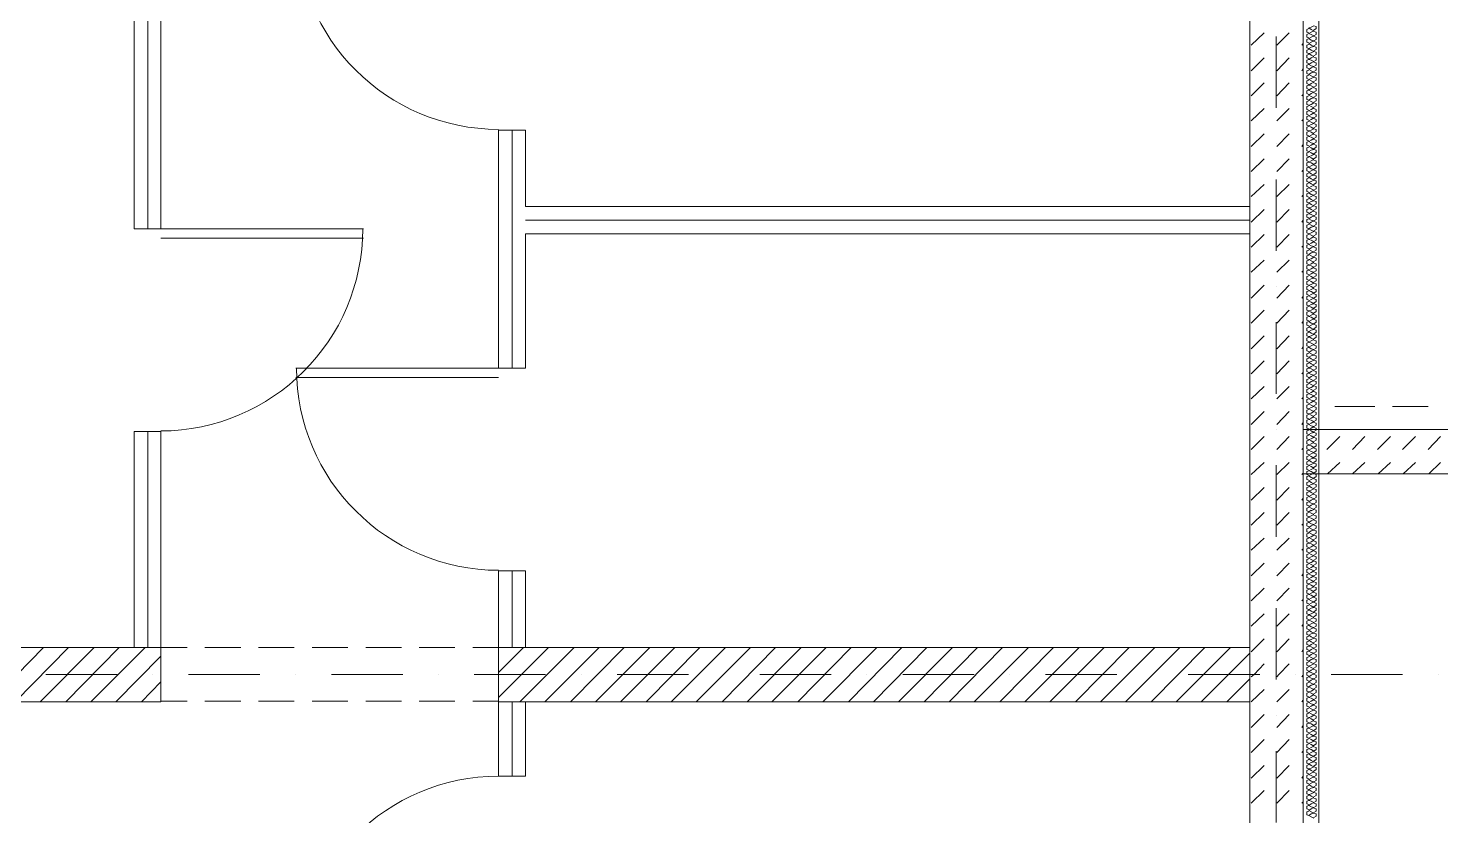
# Model space of a CAD drawing. Header units: millimetres. Extents: x 440 to 72591, y -28954 to 25941.
# Drawn here: x 21441 to 27721, y 14379 to 17878 of the extents above; entities that cross this region are included whole.
import ezdxf

# ---------------------------------------------------------------- set-up
doc = ezdxf.new("R2010")
doc.units = ezdxf.units.MM
doc.layers.add('podkład', color=7, linetype='Continuous')

msp = doc.modelspace()

# ---------------------------------------------------------------- linework, layer by layer
at = {"layer": 'podkład', "color": 7, "lineweight": 5, "transparency": 33554572}
for points in [[(18480.1, 7658.9), (18480.1, 7585.8), (19210.3, 7585.8), (19210.3, 7516), (20000.9, 7516), (20000.9, 7017.5), (26779.8, 7017.5), (26779.8, 13018.4), (27179.8, 13018.4), (27179.8, 21197.5), (22941.1, 21197.5)], [(22029.8, 16987.3), (22931.6, 16987.3)], [(22029.8, 16946), (22931.6, 16946)], [(27179.8, 16511.1), (27179.8, 16247.5)], [(23531.7, 16368.2), (22629.9, 16368.2)], [(23531.7, 16326.9), (22629.9, 16326.9)]]:
    msp.add_lwpolyline(points, dxfattribs=at)
at = {"layer": 'podkład', "color": 1, "lineweight": 5, "transparency": 33554572}
for points in [[(22029.8, 15126.7), (19912, 15126.7), (19912, 16406.3), (20232.7, 16406.3), (20232.7, 16847.6), (19912, 16847.6), (19912, 20886.3), (22141, 20886.3), (22141, 21127.6), (16340, 21127.6), (16340, 20886.3), (19670.7, 20886.3), (19670.7, 16847.6), (19350, 16847.6), (19350, 16406.3), (19670.7, 16406.3), (19670.7, 15126.7), (16940.1, 15126.7)], [(23531.7, 15126.7), (26871.9, 15126.7), (26871.9, 20886.3), (22941.1, 20886.3), (22941.1, 21127.6), (27110, 21127.6), (27110, 13088.3), (26709.9, 13088.3), (26709.9, 7087.4), (21461.5, 7087.4), (21461.5, 7328.7), (26471.8, 7328.7), (26471.8, 13088.3), (23280.8, 13085.1), (23280.8, 12764.4), (22442.6, 12764.4), (22442.6, 13085.1), (21810.7, 13088.3)], [(19912, 17946.2), (21912.3, 17946.2), (21912.3, 16987.3), (22029.8, 16987.3), (22029.8, 19025.7), (21912.3, 19025.7), (21912.3, 18066.9), (19912, 18066.9)], [(26871.9, 17085.7), (23652.3, 17085.7), (23652.3, 17425.5), (23531.7, 17425.5), (23531.7, 16368.2), (23652.3, 16368.2), (23652.3, 16965.1), (26871.9, 16965.1)], [(21912.3, 15126.7), (21912.3, 16085.6), (22029.8, 16085.6), (22029.8, 14885.4), (16940.1, 14885.4), (16940.1, 16085.6), (17060.8, 16085.6), (17060.8, 15126.7)], [(27179.8, 16095.1), (29250, 16095.1), (29250, 15202.9), (31450.4, 15202.9), (31450.4, 15002.9), (29050, 15002.9), (29050, 15898.3), (28700.7, 15898.3)], [(27179.8, 15898.3), (28402.3, 15898.3)], [(23652.3, 15126.7), (23652.3, 15466.4), (23531.7, 15466.4), (23531.7, 14555.2), (23652.3, 14555.2), (23652.3, 14885.4)], [(21931.4, 13088.3), (21931.4, 11078.5), (22531.5, 11078.5), (22531.5, 10957.8), (21810.7, 10957.8), (21810.7, 13326.4), (26871.9, 13326.4), (26871.9, 14885.4), (23531.7, 14885.4)]]:
    msp.add_lwpolyline(points, dxfattribs=at)
at = {"layer": 'podkład', "color": 8, "lineweight": 5, "true_color": 0x808080, "transparency": 33554572}
for points in [[(21972.7, 16987.3), (21972.7, 19025.7)], [(26878.2, 17803.3), (26935.4, 17857.3)], [(26992.5, 17803.3), (27046.5, 17857.3)], [(27103.6, 17803.3), (27110, 17809.7)], [(26878.2, 17689), (26935.4, 17746.2)], [(26992.5, 17689), (27046.5, 17746.2)], [(27103.6, 17689), (27110, 17698.5)], [(26878.2, 17577.9), (26935.4, 17635)], [(26992.5, 17577.9), (27046.5, 17635)], [(27103.6, 17577.9), (27110, 17584.2)], [(26878.2, 17466.8), (26935.4, 17520.7)], [(26992.5, 17466.8), (27046.5, 17520.7)], [(27103.6, 17466.8), (27110, 17473.1)], [(23592, 16368.2), (23592, 17425.5)], [(26878.2, 17352.5), (26935.4, 17409.6)], [(26992.5, 17352.5), (27046.5, 17409.6)], [(27103.6, 17352.5), (27110, 17362)], [(26878.2, 17241.3), (26935.4, 17298.5)], [(26992.5, 17241.3), (27046.5, 17298.5)], [(27103.6, 17241.3), (27110, 17247.7)], [(26878.2, 17130.2), (26935.4, 17184.2)], [(26992.5, 17130.2), (27046.5, 17184.2)], [(27103.6, 17130.2), (27110, 17136.5)], [(23652.3, 17025.4), (26871.9, 17025.4)], [(26878.2, 17015.9), (26935.4, 17073)], [(26992.5, 17015.9), (27046.5, 17073)], [(27103.6, 17015.9), (27110, 17025.4)], [(26878.2, 16904.8), (26935.4, 16961.9)], [(26992.5, 16904.8), (27046.5, 16961.9)], [(27103.6, 16904.8), (27110, 16911.1)], [(26878.2, 16793.6), (26935.4, 16847.6)], [(26992.5, 16793.6), (27046.5, 16847.6)], [(27103.6, 16793.6), (27110, 16800)], [(26878.2, 16679.3), (26935.4, 16736.5)], [(26992.5, 16679.3), (27046.5, 16736.5)], [(27103.6, 16679.3), (27110, 16685.7)], [(26878.2, 16568.2), (26935.4, 16625.4)], [(26992.5, 16568.2), (27046.5, 16625.4)], [(27103.6, 16568.2), (27110, 16574.6)], [(26878.2, 16453.9), (26935.4, 16511.1)], [(26992.5, 16453.9), (27046.5, 16511.1)], [(27103.6, 16453.9), (27110, 16463.4)], [(26878.2, 16342.8), (26935.4, 16399.9)], [(26992.5, 16342.8), (27046.5, 16399.9)], [(27103.6, 16342.8), (27110, 16349.1)], [(26878.2, 16231.6), (26935.4, 16285.6)], [(26992.5, 16231.6), (27046.5, 16285.6)], [(27103.6, 16231.6), (27110, 16238)], [(26878.2, 16117.3), (26935.4, 16174.5)], [(26992.5, 16117.3), (27046.5, 16174.5)], [(21972.7, 15126.7), (21972.7, 16085.6)], [(27103.6, 16117.3), (27110, 16126.9)], [(26878.2, 16006.2), (26935.4, 16063.4)], [(26992.5, 16006.2), (27046.5, 16063.4)], [(27214.8, 16006.2), (27271.9, 16063.4)], [(27329.1, 16006.2), (27383, 16063.4)], [(27440.2, 16006.2), (27497.4, 16063.4)], [(27551.3, 16006.2), (27608.5, 16063.4)], [(27665.6, 16006.2), (27719.6, 16063.4)], [(27103.6, 16006.2), (27110, 16012.6)], [(26878.2, 15895.1), (26935.4, 15949.1)], [(26992.5, 15895.1), (27046.5, 15949.1)], [(27103.6, 15895.1), (27110, 15901.4)], [(27217.9, 15898.3), (27271.9, 15949.1)], [(27329.1, 15898.3), (27383, 15949.1)], [(27443.4, 15898.3), (27497.4, 15949.1)], [(27554.5, 15898.3), (27608.5, 15949.1)], [(27668.8, 15898.3), (27719.6, 15949.1)], [(26878.2, 15780.8), (26935.4, 15837.9)], [(26992.5, 15780.8), (27046.5, 15837.9)], [(27103.6, 15780.8), (27110, 15790.3)], [(26878.2, 15669.7), (26935.4, 15726.8)], [(26992.5, 15669.7), (27046.5, 15726.8)], [(27103.6, 15669.7), (27110, 15676)], [(26878.2, 15558.5), (26935.4, 15612.5)], [(26992.5, 15558.5), (27046.5, 15612.5)], [(27103.6, 15558.5), (27110, 15564.9)], [(23592, 15126.7), (23592, 15466.4)], [(26878.2, 15444.2), (26935.4, 15501.4)], [(26992.5, 15444.2), (27046.5, 15501.4)], [(27103.6, 15444.2), (27110, 15453.7)], [(26878.2, 15333.1), (26935.4, 15390.2)], [(26992.5, 15333.1), (27046.5, 15390.2)], [(27103.6, 15333.1), (27110, 15339.4)], [(26878.2, 15222), (26935.4, 15275.9)], [(26992.5, 15222), (27046.5, 15275.9)], [(27103.6, 15222), (27110, 15228.3)], [(26878.2, 15107.7), (26935.4, 15164.8)], [(26992.5, 15107.7), (27046.5, 15164.8)], [(21271, 14885.4), (21509.1, 15126.7)], [(21382.1, 14885.4), (21620.2, 15126.7)], [(21493.2, 14885.4), (21734.5, 15126.7)], [(21607.5, 14885.4), (21845.7, 15126.7)], [(21718.7, 14885.4), (21960, 15126.7)], [(21829.8, 14885.4), (22029.8, 15088.6)], [(23531.7, 15015.6), (23642.8, 15126.7)], [(23531.7, 14904.5), (23753.9, 15126.7)], [(23626.9, 14885.4), (23868.2, 15126.7)], [(23738, 14885.4), (23979.3, 15126.7)], [(23852.3, 14885.4), (24090.5, 15126.7)], [(23963.5, 14885.4), (24204.8, 15126.7)], [(24074.6, 14885.4), (24315.9, 15126.7)], [(24188.9, 14885.4), (24427, 15126.7)], [(24300, 14885.4), (24541.3, 15126.7)], [(24411.2, 14885.4), (24652.5, 15126.7)], [(24525.5, 14885.4), (24763.6, 15126.7)], [(24636.6, 14885.4), (24877.9, 15126.7)], [(24747.7, 14885.4), (24989, 15126.7)], [(24862, 14885.4), (25100.2, 15126.7)], [(24973.1, 14885.4), (25214.5, 15126.7)], [(25087.4, 14885.4), (25325.6, 15126.7)], [(25198.6, 14885.4), (25436.7, 15126.7)], [(25309.7, 14885.4), (25551, 15126.7)], [(25424, 14885.4), (25662.1, 15126.7)], [(25535.1, 14885.4), (25773.3, 15126.7)], [(25646.3, 14885.4), (25887.6, 15126.7)], [(25760.6, 14885.4), (25998.7, 15126.7)], [(25871.7, 14885.4), (26113, 15126.7)], [(25982.8, 14885.4), (26224.1, 15126.7)], [(26097.1, 14885.4), (26335.3, 15126.7)], [(26208.3, 14885.4), (26449.6, 15126.7)], [(26319.4, 14885.4), (26560.7, 15126.7)], [(26433.7, 14885.4), (26671.8, 15126.7)], [(26544.8, 14885.4), (26786.1, 15126.7)], [(26655.9, 14885.4), (26871.9, 15101.3)], [(26871.9, 15126.7), (26871.9, 14885.4)], [(27103.6, 15107.7), (27110, 15117.2)], [(26878.2, 14996.5), (26890.9, 15006.1), (26935.4, 15053.7)], [(26992.5, 14996.5), (27002, 15006.1), (27046.5, 15053.7)], [(21944.1, 14885.4), (22029.8, 14974.3)], [(26770.3, 14885.4), (26871.9, 14987)], [(27103.6, 14996.5), (27110, 15002.9)], [(23592, 14555.2), (23592, 14885.4)], [(26878.2, 14885.4), (26935.4, 14939.4)], [(26992.5, 14885.4), (27046.5, 14939.4)], [(27103.6, 14885.4), (27110, 14891.8)], [(26878.2, 14771.1), (26935.4, 14828.2)], [(26992.5, 14771.1), (27046.5, 14828.2)], [(27103.6, 14771.1), (27110, 14780.6)], [(26878.2, 14660), (26935.4, 14717.1)], [(26992.5, 14660), (27046.5, 14717.1)], [(27103.6, 14660), (27110, 14666.3)], [(26878.2, 14545.7), (26935.4, 14602.8)], [(26992.5, 14545.7), (27046.5, 14602.8)], [(27103.6, 14545.7), (27110, 14555.2)], [(26878.2, 14434.5), (26935.4, 14491.7)], [(26992.5, 14434.5), (27046.5, 14491.7)], [(27103.6, 14434.5), (27110, 14440.9)]]:
    msp.add_lwpolyline(points, dxfattribs=at)
at = {"layer": 'podkład', "color": 6, "lineweight": 5, "transparency": 33554572}
for points in [[(26989.3, 17523.9), (26989.3, 17841.4)], [(26989.3, 17365.2), (26989.3, 17365.2)], [(26989.3, 16888.9), (26989.3, 17206.4)], [(26989.3, 16730.1), (26989.3, 16730.1)], [(26989.3, 16253.9), (26989.3, 16571.4)], [(26989.3, 16095.1), (26989.3, 16095.1)], [(26989.3, 15618.8), (26989.3, 15936.4)], [(26989.3, 15460.1), (26989.3, 15460.1)], [(26989.3, 14983.8), (26989.3, 15301.3)], [(21518.6, 15006.1), (21836.1, 15006.1)], [(21994.9, 15006.1), (21994.9, 15006.1)], [(22153.7, 15006.1), (22471.2, 15006.1)], [(22629.9, 15006.1), (22629.9, 15006.1)], [(22788.7, 15006.1), (23106.2, 15006.1)], [(23264.9, 15006.1), (23264.9, 15006.1)], [(23423.7, 15006.1), (23741.2, 15006.1)], [(23900, 15006.1), (23900, 15006.1)], [(24058.7, 15006.1), (24376.2, 15006.1)], [(24535, 15006.1), (24535, 15006.1)], [(24693.7, 15006.1), (25011.2, 15006.1)], [(25170, 15006.1), (25170, 15006.1)], [(25328.8, 15006.1), (25646.3, 15006.1)], [(25805, 15006.1), (25805, 15006.1)], [(25963.8, 15006.1), (26281.3, 15006.1)], [(26440, 15006.1), (26440, 15006.1)], [(26598.8, 15006.1), (26916.3, 15006.1)], [(27075.1, 15006.1), (27075.1, 15006.1)], [(27233.8, 15006.1), (27551.3, 15006.1)], [(27710.1, 15006.1), (27710.1, 15006.1)], [(26989.3, 14825.1), (26989.3, 14825.1)], [(26989.3, 14348.8), (26989.3, 14666.3)]]:
    msp.add_lwpolyline(points, dxfattribs=at)
at = {"layer": 'podkład', "color": 4, "lineweight": 5, "transparency": 33554572}
for points in [[(27135.4, 17876.3), (27125.9, 17873.2), (27125.9, 17860.5), (27135.4, 17857.3)], [(27157.6, 17844.6), (27144.9, 17850.9), (27135.4, 17854.1), (27125.9, 17850.9), (27125.9, 17838.2), (27135.4, 17835.1)], [(27135.4, 17854.1), (27144.9, 17860.5), (27157.6, 17866.8), (27144.9, 17873.2), (27135.4, 17879.5), (27144.9, 17882.7), (27157.6, 17889), (27167.1, 17885.9), (27167.1, 17876.3), (27157.6, 17870)], [(27135.4, 17831.9), (27144.9, 17838.2), (27157.6, 17844.6), (27167.1, 17850.9), (27167.1, 17860.5), (27157.6, 17863.6)], [(27157.6, 17841.4), (27167.1, 17838.2), (27167.1, 17828.7), (27157.6, 17822.4), (27144.9, 17816), (27135.4, 17809.7), (27144.9, 17803.3), (27157.6, 17797)], [(27157.6, 17822.4), (27144.9, 17825.5), (27135.4, 17831.9), (27125.9, 17828.7), (27125.9, 17816), (27135.4, 17812.8)], [(27135.4, 17806.5), (27125.9, 17803.3), (27125.9, 17790.6), (27135.4, 17787.4)], [(27135.4, 17784.3), (27125.9, 17781.1), (27125.9, 17768.4), (27135.4, 17765.2)], [(27157.6, 17777.9), (27167.1, 17784.3), (27167.1, 17793.8), (27157.6, 17797), (27144.9, 17793.8), (27135.4, 17787.4), (27144.9, 17781.1), (27157.6, 17774.7)], [(27135.4, 17739.8), (27144.9, 17746.2), (27157.6, 17752.5), (27144.9, 17758.9), (27135.4, 17765.2), (27144.9, 17768.4), (27157.6, 17774.7), (27167.1, 17771.6), (27167.1, 17762), (27157.6, 17755.7)], [(27157.6, 17800.1), (27167.1, 17806.5), (27167.1, 17816), (27157.6, 17819.2)], [(27135.4, 17762), (27125.9, 17758.9), (27125.9, 17746.2), (27135.4, 17743)], [(27157.6, 17730.3), (27144.9, 17736.6), (27135.4, 17739.8), (27125.9, 17736.6), (27125.9, 17723.9), (27135.4, 17720.8)], [(27157.6, 17708.1), (27144.9, 17711.2), (27135.4, 17717.6), (27125.9, 17714.4), (27125.9, 17701.7), (27135.4, 17698.5)], [(27135.4, 17717.6), (27144.9, 17723.9), (27157.6, 17730.3), (27167.1, 17736.6), (27167.1, 17746.2), (27157.6, 17749.3)], [(27157.6, 17727.1), (27167.1, 17723.9), (27167.1, 17714.4), (27157.6, 17708.1), (27144.9, 17701.7), (27135.4, 17695.4), (27144.9, 17689), (27157.6, 17682.7)], [(27135.4, 17692.2), (27125.9, 17689), (27125.9, 17676.3), (27135.4, 17673.1)], [(27135.4, 17670), (27125.9, 17666.8), (27125.9, 17654.1), (27135.4, 17650.9)], [(27157.6, 17663.6), (27167.1, 17670), (27167.1, 17679.5), (27157.6, 17682.7), (27144.9, 17679.5), (27135.4, 17673.1), (27144.9, 17666.8), (27157.6, 17660.4)], [(27135.4, 17625.5), (27144.9, 17631.9), (27157.6, 17638.2), (27144.9, 17644.6), (27135.4, 17650.9), (27144.9, 17654.1), (27157.6, 17660.4), (27167.1, 17657.3), (27167.1, 17647.7), (27157.6, 17641.4)], [(27157.6, 17685.8), (27167.1, 17692.2), (27167.1, 17701.7), (27157.6, 17704.9)], [(27135.4, 17647.7), (27125.9, 17644.6), (27125.9, 17631.9), (27135.4, 17628.7)], [(27157.6, 17616), (27144.9, 17622.3), (27135.4, 17625.5), (27125.9, 17622.3), (27125.9, 17609.6), (27135.4, 17606.5)], [(27157.6, 17593.8), (27144.9, 17596.9), (27135.4, 17603.3), (27125.9, 17600.1), (27125.9, 17587.4), (27135.4, 17584.2)], [(27135.4, 17603.3), (27144.9, 17609.6), (27157.6, 17616), (27167.1, 17622.3), (27167.1, 17631.9), (27157.6, 17635)], [(27157.6, 17612.8), (27167.1, 17609.6), (27167.1, 17600.1), (27157.6, 17593.8), (27144.9, 17587.4), (27135.4, 17581.1), (27144.9, 17574.7), (27157.6, 17568.4)], [(27157.6, 17571.5), (27167.1, 17577.9), (27167.1, 17587.4), (27157.6, 17590.6)], [(27135.4, 17577.9), (27125.9, 17574.7), (27125.9, 17562), (27135.4, 17558.8)], [(27135.4, 17555.7), (27125.9, 17552.5), (27125.9, 17539.8), (27135.4, 17536.6)], [(27135.4, 17533.4), (27125.9, 17530.3), (27125.9, 17517.6), (27135.4, 17514.4)], [(27157.6, 17549.3), (27167.1, 17555.7), (27167.1, 17565.2), (27157.6, 17568.4), (27144.9, 17565.2), (27135.4, 17558.8), (27144.9, 17552.5), (27157.6, 17546.1)], [(27135.4, 17511.2), (27144.9, 17517.6), (27157.6, 17523.9), (27144.9, 17530.3), (27135.4, 17536.6), (27144.9, 17539.8), (27157.6, 17546.1), (27167.1, 17543), (27167.1, 17533.4), (27157.6, 17527.1)], [(27157.6, 17501.7), (27144.9, 17508), (27135.4, 17511.2), (27125.9, 17508), (27125.9, 17495.3), (27135.4, 17492.2)], [(27157.6, 17479.5), (27144.9, 17482.6), (27135.4, 17489), (27125.9, 17485.8), (27125.9, 17473.1), (27135.4, 17469.9)], [(27135.4, 17463.6), (27125.9, 17460.4), (27125.9, 17447.7), (27135.4, 17444.5)], [(27135.4, 17489), (27144.9, 17495.3), (27157.6, 17501.7), (27167.1, 17508), (27167.1, 17517.6), (27157.6, 17520.7)], [(27157.6, 17498.5), (27167.1, 17495.3), (27167.1, 17485.8), (27157.6, 17479.5), (27144.9, 17473.1), (27135.4, 17466.8), (27144.9, 17460.4), (27157.6, 17454.1)], [(27157.6, 17457.2), (27167.1, 17463.6), (27167.1, 17473.1), (27157.6, 17476.3)], [(27135.4, 17441.4), (27125.9, 17438.2), (27125.9, 17425.5), (27135.4, 17422.3)], [(27135.4, 17419.1), (27125.9, 17416), (27125.9, 17403.3), (27135.4, 17400.1)], [(27157.6, 17387.4), (27144.9, 17393.7), (27135.4, 17396.9), (27125.9, 17393.7), (27125.9, 17381), (27135.4, 17377.9)], [(27157.6, 17435), (27167.1, 17441.4), (27167.1, 17450.9), (27157.6, 17454.1), (27144.9, 17450.9), (27135.4, 17444.5), (27144.9, 17438.2), (27157.6, 17431.8)], [(27135.4, 17396.9), (27144.9, 17403.3), (27157.6, 17409.6), (27144.9, 17416), (27135.4, 17422.3), (27144.9, 17425.5), (27157.6, 17431.8), (27167.1, 17428.7), (27167.1, 17419.1), (27157.6, 17412.8)], [(27135.4, 17374.7), (27144.9, 17381), (27157.6, 17387.4), (27167.1, 17393.7), (27167.1, 17403.3), (27157.6, 17406.4)], [(27157.6, 17365.2), (27144.9, 17368.3), (27135.4, 17374.7), (27125.9, 17371.5), (27125.9, 17358.8), (27135.4, 17355.6)], [(27135.4, 17349.3), (27125.9, 17346.1), (27125.9, 17333.4), (27135.4, 17330.2)], [(27157.6, 17384.2), (27167.1, 17381), (27167.1, 17371.5), (27157.6, 17365.2), (27144.9, 17358.8), (27135.4, 17352.5), (27144.9, 17346.1), (27157.6, 17339.8)], [(27157.6, 17320.7), (27167.1, 17327.1), (27167.1, 17336.6), (27157.6, 17339.8), (27144.9, 17336.6), (27135.4, 17330.2), (27144.9, 17323.9), (27157.6, 17317.5)], [(27157.6, 17342.9), (27167.1, 17349.3), (27167.1, 17358.8), (27157.6, 17362)], [(27135.4, 17327.1), (27125.9, 17323.9), (27125.9, 17311.2), (27135.4, 17308)], [(27135.4, 17304.8), (27125.9, 17301.7), (27125.9, 17289), (27135.4, 17285.8)], [(27157.6, 17273.1), (27144.9, 17279.4), (27135.4, 17282.6), (27125.9, 17279.4), (27125.9, 17266.7), (27135.4, 17263.6)], [(27135.4, 17282.6), (27144.9, 17289), (27157.6, 17295.3), (27144.9, 17301.7), (27135.4, 17308), (27144.9, 17311.2), (27157.6, 17317.5), (27167.1, 17314.4), (27167.1, 17304.8), (27157.6, 17298.5)], [(27135.4, 17260.4), (27144.9, 17266.7), (27157.6, 17273.1), (27167.1, 17279.4), (27167.1, 17289), (27157.6, 17292.1)], [(27157.6, 17250.9), (27144.9, 17254), (27135.4, 17260.4), (27125.9, 17257.2), (27125.9, 17244.5), (27135.4, 17241.3)], [(27135.4, 17235), (27125.9, 17231.8), (27125.9, 17219.1), (27135.4, 17215.9)], [(27135.4, 17212.8), (27125.9, 17209.6), (27125.9, 17196.9), (27135.4, 17193.7)], [(27157.6, 17269.9), (27167.1, 17266.7), (27167.1, 17257.2), (27157.6, 17250.9), (27144.9, 17244.5), (27135.4, 17238.2), (27144.9, 17231.8), (27157.6, 17225.5)], [(27157.6, 17206.4), (27167.1, 17212.8), (27167.1, 17222.3), (27157.6, 17225.5), (27144.9, 17222.3), (27135.4, 17215.9), (27144.9, 17209.6), (27157.6, 17203.2)], [(27157.6, 17228.6), (27167.1, 17235), (27167.1, 17244.5), (27157.6, 17247.7)], [(27135.4, 17190.5), (27125.9, 17187.3), (27125.9, 17174.6), (27135.4, 17171.5)], [(27157.6, 17158.8), (27144.9, 17165.1), (27135.4, 17168.3), (27125.9, 17165.1), (27125.9, 17152.4), (27135.4, 17149.2)], [(27157.6, 17136.5), (27144.9, 17139.7), (27135.4, 17146.1), (27125.9, 17142.9), (27125.9, 17130.2), (27135.4, 17127)], [(27135.4, 17168.3), (27144.9, 17174.6), (27157.6, 17181), (27144.9, 17187.3), (27135.4, 17193.7), (27144.9, 17196.9), (27157.6, 17203.2), (27167.1, 17200), (27167.1, 17190.5), (27157.6, 17184.2)], [(27135.4, 17146.1), (27144.9, 17152.4), (27157.6, 17158.8), (27167.1, 17165.1), (27167.1, 17174.6), (27157.6, 17177.8)], [(27157.6, 17155.6), (27167.1, 17152.4), (27167.1, 17142.9), (27157.6, 17136.5), (27144.9, 17130.2), (27135.4, 17123.8), (27144.9, 17117.5), (27157.6, 17111.1)], [(27135.4, 17120.7), (27125.9, 17117.5), (27125.9, 17104.8), (27135.4, 17101.6)], [(27135.4, 17098.4), (27125.9, 17095.3), (27125.9, 17082.6), (27135.4, 17079.4)], [(27157.6, 17092.1), (27167.1, 17098.4), (27167.1, 17108), (27157.6, 17111.1), (27144.9, 17108), (27135.4, 17101.6), (27144.9, 17095.3), (27157.6, 17088.9)], [(27135.4, 17054), (27144.9, 17060.3), (27157.6, 17066.7), (27144.9, 17073), (27135.4, 17079.4), (27144.9, 17082.6), (27157.6, 17088.9), (27167.1, 17085.7), (27167.1, 17076.2), (27157.6, 17069.9)], [(27157.6, 17114.3), (27167.1, 17120.7), (27167.1, 17130.2), (27157.6, 17133.4)], [(27135.4, 17076.2), (27125.9, 17073), (27125.9, 17060.3), (27135.4, 17057.2)], [(27157.6, 17044.5), (27144.9, 17050.8), (27135.4, 17054), (27125.9, 17050.8), (27125.9, 17038.1), (27135.4, 17034.9)], [(27157.6, 17022.2), (27144.9, 17025.4), (27135.4, 17031.8), (27125.9, 17028.6), (27125.9, 17015.9), (27135.4, 17012.7)], [(27135.4, 17031.8), (27144.9, 17038.1), (27157.6, 17044.5), (27167.1, 17050.8), (27167.1, 17060.3), (27157.6, 17063.5)], [(27157.6, 17041.3), (27167.1, 17038.1), (27167.1, 17028.6), (27157.6, 17022.2), (27144.9, 17015.9), (27135.4, 17009.5), (27144.9, 17003.2), (27157.6, 16996.8)], [(27135.4, 17006.4), (27125.9, 17003.2), (27125.9, 16990.5), (27135.4, 16987.3)], [(27135.4, 16984.1), (27125.9, 16981), (27125.9, 16968.3), (27135.4, 16965.1)], [(27135.4, 16961.9), (27125.9, 16958.7), (27125.9, 16946), (27135.4, 16942.9)], [(27157.6, 16977.8), (27167.1, 16984.1), (27167.1, 16993.7), (27157.6, 16996.8), (27144.9, 16993.7), (27135.4, 16987.3), (27144.9, 16981), (27157.6, 16974.6)], [(27135.4, 16939.7), (27144.9, 16946), (27157.6, 16952.4), (27144.9, 16958.7), (27135.4, 16965.1), (27144.9, 16968.3), (27157.6, 16974.6), (27167.1, 16971.4), (27167.1, 16961.9), (27157.6, 16955.6)], [(27157.6, 17000), (27167.1, 17006.4), (27167.1, 17015.9), (27157.6, 17019.1)], [(27157.6, 16930.2), (27144.9, 16936.5), (27135.4, 16939.7), (27125.9, 16936.5), (27125.9, 16923.8), (27135.4, 16920.6)], [(27157.6, 16907.9), (27144.9, 16911.1), (27135.4, 16917.5), (27125.9, 16914.3), (27125.9, 16901.6), (27135.4, 16898.4)], [(27135.4, 16917.5), (27144.9, 16923.8), (27157.6, 16930.2), (27167.1, 16936.5), (27167.1, 16946), (27157.6, 16949.2)], [(27157.6, 16927), (27167.1, 16923.8), (27167.1, 16914.3), (27157.6, 16907.9), (27144.9, 16901.6), (27135.4, 16895.2), (27144.9, 16888.9), (27157.6, 16882.5)], [(27157.6, 16885.7), (27167.1, 16892.1), (27167.1, 16901.6), (27157.6, 16904.8)], [(27135.4, 16892.1), (27125.9, 16888.9), (27125.9, 16876.2), (27135.4, 16873)], [(27135.4, 16869.8), (27125.9, 16866.7), (27125.9, 16854), (27135.4, 16850.8)], [(27135.4, 16847.6), (27125.9, 16844.4), (27125.9, 16831.7), (27135.4, 16828.6)], [(27157.6, 16863.5), (27167.1, 16869.8), (27167.1, 16879.4), (27157.6, 16882.5), (27144.9, 16879.4), (27135.4, 16873), (27144.9, 16866.7), (27157.6, 16860.3)], [(27135.4, 16825.4), (27144.9, 16831.7), (27157.6, 16838.1), (27144.9, 16844.4), (27135.4, 16850.8), (27144.9, 16854), (27157.6, 16860.3), (27167.1, 16857.1), (27167.1, 16847.6), (27157.6, 16841.3)], [(27135.4, 16803.2), (27144.9, 16809.5), (27157.6, 16815.9), (27167.1, 16822.2), (27167.1, 16831.7), (27157.6, 16834.9)], [(27157.6, 16815.9), (27144.9, 16822.2), (27135.4, 16825.4), (27125.9, 16822.2), (27125.9, 16809.5), (27135.4, 16806.3)], [(27157.6, 16793.6), (27144.9, 16796.8), (27135.4, 16803.2), (27125.9, 16800), (27125.9, 16787.3), (27135.4, 16784.1)], [(27135.4, 16777.8), (27125.9, 16774.6), (27125.9, 16761.9), (27135.4, 16758.7)], [(27157.6, 16812.7), (27167.1, 16809.5), (27167.1, 16800), (27157.6, 16793.6), (27144.9, 16787.3), (27135.4, 16780.9), (27144.9, 16774.6), (27157.6, 16768.2)], [(27157.6, 16771.4), (27167.1, 16777.8), (27167.1, 16787.3), (27157.6, 16790.5)], [(27135.4, 16755.5), (27125.9, 16752.4), (27125.9, 16739.7), (27135.4, 16736.5)], [(27135.4, 16733.3), (27125.9, 16730.1), (27125.9, 16717.4), (27135.4, 16714.3)], [(27157.6, 16701.6), (27144.9, 16707.9), (27135.4, 16711.1), (27125.9, 16707.9), (27125.9, 16695.2), (27135.4, 16692)], [(27157.6, 16749.2), (27167.1, 16755.5), (27167.1, 16765.1), (27157.6, 16768.2), (27144.9, 16765.1), (27135.4, 16758.7), (27144.9, 16752.4), (27157.6, 16746)], [(27135.4, 16711.1), (27144.9, 16717.4), (27157.6, 16723.8), (27144.9, 16730.1), (27135.4, 16736.5), (27144.9, 16739.7), (27157.6, 16746), (27167.1, 16742.8), (27167.1, 16733.3), (27157.6, 16727)], [(27135.4, 16688.9), (27144.9, 16695.2), (27157.6, 16701.6), (27167.1, 16707.9), (27167.1, 16717.4), (27157.6, 16720.6)], [(27157.6, 16679.3), (27144.9, 16682.5), (27135.4, 16688.9), (27125.9, 16685.7), (27125.9, 16673), (27135.4, 16669.8)], [(27135.4, 16663.5), (27125.9, 16660.3), (27125.9, 16647.6), (27135.4, 16644.4)], [(27157.6, 16698.4), (27167.1, 16695.2), (27167.1, 16685.7), (27157.6, 16679.3), (27144.9, 16673), (27135.4, 16666.6), (27144.9, 16660.3), (27157.6, 16653.9)], [(27157.6, 16634.9), (27167.1, 16641.2), (27167.1, 16650.8), (27157.6, 16653.9), (27144.9, 16650.8), (27135.4, 16644.4), (27144.9, 16638.1), (27157.6, 16631.7)], [(27157.6, 16657.1), (27167.1, 16663.5), (27167.1, 16673), (27157.6, 16676.2)], [(27135.4, 16641.2), (27125.9, 16638.1), (27125.9, 16625.4), (27135.4, 16622.2)], [(27135.4, 16619), (27125.9, 16615.8), (27125.9, 16603.1), (27135.4, 16600)], [(27157.6, 16587.3), (27144.9, 16593.6), (27135.4, 16596.8), (27125.9, 16593.6), (27125.9, 16580.9), (27135.4, 16577.7)], [(27135.4, 16596.8), (27144.9, 16603.1), (27157.6, 16609.5), (27144.9, 16615.8), (27135.4, 16622.2), (27144.9, 16625.4), (27157.6, 16631.7), (27167.1, 16628.5), (27167.1, 16619), (27157.6, 16612.7)], [(27135.4, 16574.6), (27144.9, 16580.9), (27157.6, 16587.3), (27167.1, 16593.6), (27167.1, 16603.1), (27157.6, 16606.3)], [(27157.6, 16584.1), (27167.1, 16580.9), (27167.1, 16571.4), (27157.6, 16565), (27144.9, 16558.7), (27135.4, 16552.3), (27144.9, 16546), (27157.6, 16539.6)], [(27157.6, 16565), (27144.9, 16568.2), (27135.4, 16574.6), (27125.9, 16571.4), (27125.9, 16558.7), (27135.4, 16555.5)], [(27135.4, 16549.2), (27125.9, 16546), (27125.9, 16533.3), (27135.4, 16530.1)], [(27135.4, 16526.9), (27125.9, 16523.8), (27125.9, 16511.1), (27135.4, 16507.9)], [(27157.6, 16520.6), (27167.1, 16526.9), (27167.1, 16536.5), (27157.6, 16539.6), (27144.9, 16536.5), (27135.4, 16530.1), (27144.9, 16523.8), (27157.6, 16517.4)], [(27135.4, 16482.5), (27144.9, 16488.8), (27157.6, 16495.2), (27144.9, 16501.5), (27135.4, 16507.9), (27144.9, 16511.1), (27157.6, 16517.4), (27167.1, 16514.2), (27167.1, 16504.7), (27157.6, 16498.4)], [(27157.6, 16542.8), (27167.1, 16549.2), (27167.1, 16558.7), (27157.6, 16561.9)], [(27135.4, 16504.7), (27125.9, 16501.5), (27125.9, 16488.8), (27135.4, 16485.7)], [(27157.6, 16473), (27144.9, 16479.3), (27135.4, 16482.5), (27125.9, 16479.3), (27125.9, 16466.6), (27135.4, 16463.4)], [(27157.6, 16450.7), (27144.9, 16453.9), (27135.4, 16460.3), (27125.9, 16457.1), (27125.9, 16444.4), (27135.4, 16441.2)], [(27135.4, 16460.3), (27144.9, 16466.6), (27157.6, 16473), (27167.1, 16479.3), (27167.1, 16488.8), (27157.6, 16492)], [(27157.6, 16469.8), (27167.1, 16466.6), (27167.1, 16457.1), (27157.6, 16450.7), (27144.9, 16444.4), (27135.4, 16438), (27144.9, 16431.7), (27157.6, 16425.3)], [(27135.4, 16434.8), (27125.9, 16431.7), (27125.9, 16419), (27135.4, 16415.8)], [(27135.4, 16412.6), (27125.9, 16409.4), (27125.9, 16396.7), (27135.4, 16393.6)], [(27157.6, 16406.3), (27167.1, 16412.6), (27167.1, 16422.2), (27157.6, 16425.3), (27144.9, 16422.2), (27135.4, 16415.8), (27144.9, 16409.4), (27157.6, 16403.1)], [(27135.4, 16368.2), (27144.9, 16374.5), (27157.6, 16380.9), (27144.9, 16387.2), (27135.4, 16393.6), (27144.9, 16396.7), (27157.6, 16403.1), (27167.1, 16399.9), (27167.1, 16390.4), (27157.6, 16384)], [(27157.6, 16428.5), (27167.1, 16434.8), (27167.1, 16444.4), (27157.6, 16447.6)], [(27135.4, 16390.4), (27125.9, 16387.2), (27125.9, 16374.5), (27135.4, 16371.3)], [(27157.6, 16358.6), (27144.9, 16365), (27135.4, 16368.2), (27125.9, 16365), (27125.9, 16352.3), (27135.4, 16349.1)], [(27157.6, 16336.4), (27144.9, 16339.6), (27135.4, 16345.9), (27125.9, 16342.8), (27125.9, 16330.1), (27135.4, 16326.9)], [(27135.4, 16345.9), (27144.9, 16352.3), (27157.6, 16358.6), (27167.1, 16365), (27167.1, 16374.5), (27157.6, 16377.7)], [(27157.6, 16355.5), (27167.1, 16352.3), (27167.1, 16342.8), (27157.6, 16336.4), (27144.9, 16330.1), (27135.4, 16323.7), (27144.9, 16317.4), (27157.6, 16311)], [(27157.6, 16314.2), (27167.1, 16320.5), (27167.1, 16330.1), (27157.6, 16333.2)], [(27135.4, 16320.5), (27125.9, 16317.4), (27125.9, 16304.7), (27135.4, 16301.5)], [(27135.4, 16298.3), (27125.9, 16295.1), (27125.9, 16282.4), (27135.4, 16279.3)], [(27135.4, 16276.1), (27125.9, 16272.9), (27125.9, 16260.2), (27135.4, 16257)], [(27157.6, 16292), (27167.1, 16298.3), (27167.1, 16307.8), (27157.6, 16311), (27144.9, 16307.8), (27135.4, 16301.5), (27144.9, 16295.1), (27157.6, 16288.8)], [(27135.4, 16253.9), (27144.9, 16260.2), (27157.6, 16266.6), (27144.9, 16272.9), (27135.4, 16279.3), (27144.9, 16282.4), (27157.6, 16288.8), (27167.1, 16285.6), (27167.1, 16276.1), (27157.6, 16269.7)], [(27157.6, 16244.3), (27144.9, 16250.7), (27135.4, 16253.9), (27125.9, 16250.7), (27125.9, 16238), (27135.4, 16234.8)], [(27157.6, 16222.1), (27144.9, 16225.3), (27135.4, 16231.6), (27125.9, 16228.5), (27125.9, 16215.8), (27135.4, 16212.6)], [(27135.4, 16206.2), (27125.9, 16203.1), (27125.9, 16190.4), (27135.4, 16187.2)], [(27135.4, 16231.6), (27144.9, 16238), (27157.6, 16244.3), (27167.1, 16250.7), (27167.1, 16260.2), (27157.6, 16263.4)], [(27157.6, 16241.2), (27167.1, 16238), (27167.1, 16228.5), (27157.6, 16222.1), (27144.9, 16215.8), (27135.4, 16209.4), (27144.9, 16203.1), (27157.6, 16196.7)], [(27157.6, 16199.9), (27167.1, 16206.2), (27167.1, 16215.8), (27157.6, 16218.9)], [(27135.4, 16184), (27125.9, 16180.8), (27125.9, 16168.1), (27135.4, 16165)], [(27135.4, 16161.8), (27125.9, 16158.6), (27125.9, 16145.9), (27135.4, 16142.7)], [(27157.6, 16177.7), (27167.1, 16184), (27167.1, 16193.5), (27157.6, 16196.7), (27144.9, 16193.5), (27135.4, 16187.2), (27144.9, 16180.8), (27157.6, 16174.5)], [(27135.4, 16139.6), (27144.9, 16145.9), (27157.6, 16152.3), (27144.9, 16158.6), (27135.4, 16165), (27144.9, 16168.1), (27157.6, 16174.5), (27167.1, 16171.3), (27167.1, 16161.8), (27157.6, 16155.4)], [(27135.4, 16117.3), (27144.9, 16123.7), (27157.6, 16130), (27167.1, 16136.4), (27167.1, 16145.9), (27157.6, 16149.1)], [(27249.7, 16196.7), (27427.5, 16196.7)], [(27506.9, 16196.7), (27665.6, 16196.7)], [(27179.8, 16095.1), (27110, 16095.1)], [(27157.6, 16130), (27144.9, 16136.4), (27135.4, 16139.6), (27125.9, 16136.4), (27125.9, 16123.7), (27135.4, 16120.5)], [(27157.6, 16107.8), (27144.9, 16111), (27135.4, 16117.3), (27125.9, 16114.2), (27125.9, 16101.5), (27135.4, 16098.3)], [(27135.4, 16091.9), (27125.9, 16088.8), (27125.9, 16076.1), (27135.4, 16072.9)], [(27157.6, 16126.9), (27167.1, 16123.7), (27167.1, 16114.2), (27157.6, 16107.8), (27144.9, 16101.5), (27135.4, 16095.1), (27144.9, 16088.8), (27157.6, 16082.4)], [(27157.6, 16063.4), (27167.1, 16069.7), (27167.1, 16079.2), (27157.6, 16082.4), (27144.9, 16079.2), (27135.4, 16072.9), (27144.9, 16066.5), (27157.6, 16060.2)], [(27157.6, 16085.6), (27167.1, 16091.9), (27167.1, 16101.5), (27157.6, 16104.6)], [(27135.4, 16069.7), (27125.9, 16066.5), (27125.9, 16053.8), (27135.4, 16050.7)], [(27135.4, 16047.5), (27125.9, 16044.3), (27125.9, 16031.6), (27135.4, 16028.4)], [(27157.6, 16015.7), (27144.9, 16022.1), (27135.4, 16025.3), (27125.9, 16022.1), (27125.9, 16009.4), (27135.4, 16006.2)], [(27135.4, 16025.3), (27144.9, 16031.6), (27157.6, 16038), (27144.9, 16044.3), (27135.4, 16050.7), (27144.9, 16053.8), (27157.6, 16060.2), (27167.1, 16057), (27167.1, 16047.5), (27157.6, 16041.1)], [(27135.4, 16003), (27144.9, 16009.4), (27157.6, 16015.7), (27167.1, 16022.1), (27167.1, 16031.6), (27157.6, 16034.8)], [(27157.6, 15993.5), (27144.9, 15996.7), (27135.4, 16003), (27125.9, 15999.9), (27125.9, 15987.2), (27135.4, 15984)], [(27135.4, 15977.6), (27125.9, 15974.5), (27125.9, 15961.8), (27135.4, 15958.6)], [(27135.4, 15955.4), (27125.9, 15952.2), (27125.9, 15939.5), (27135.4, 15936.4)], [(27157.6, 16012.6), (27167.1, 16009.4), (27167.1, 15999.9), (27157.6, 15993.5), (27144.9, 15987.2), (27135.4, 15980.8), (27144.9, 15974.5), (27157.6, 15968.1)], [(27157.6, 15949.1), (27167.1, 15955.4), (27167.1, 15964.9), (27157.6, 15968.1), (27144.9, 15964.9), (27135.4, 15958.6), (27144.9, 15952.2), (27157.6, 15945.9)], [(27157.6, 15971.3), (27167.1, 15977.6), (27167.1, 15987.2), (27157.6, 15990.3)], [(27179.8, 15898.3), (27110, 15898.3)], [(27135.4, 15933.2), (27125.9, 15930), (27125.9, 15917.3), (27135.4, 15914.1)], [(27157.6, 15901.4), (27144.9, 15907.8), (27135.4, 15911), (27125.9, 15907.8), (27125.9, 15895.1), (27135.4, 15891.9)], [(27135.4, 15911), (27144.9, 15917.3), (27157.6, 15923.7), (27144.9, 15930), (27135.4, 15936.4), (27144.9, 15939.5), (27157.6, 15945.9), (27167.1, 15942.7), (27167.1, 15933.2), (27157.6, 15926.8)], [(27135.4, 15888.7), (27144.9, 15895.1), (27157.6, 15901.4), (27167.1, 15907.8), (27167.1, 15917.3), (27157.6, 15920.5)], [(27157.6, 15898.3), (27167.1, 15895.1), (27167.1, 15885.6), (27157.6, 15879.2), (27144.9, 15872.9), (27135.4, 15866.5), (27144.9, 15860.2), (27157.6, 15853.8)], [(27157.6, 15879.2), (27144.9, 15882.4), (27135.4, 15888.7), (27125.9, 15885.6), (27125.9, 15872.9), (27135.4, 15869.7)], [(27135.4, 15863.3), (27125.9, 15860.2), (27125.9, 15847.5), (27135.4, 15844.3)], [(27135.4, 15841.1), (27125.9, 15837.9), (27125.9, 15825.2), (27135.4, 15822.1)], [(27157.6, 15834.8), (27167.1, 15841.1), (27167.1, 15850.6), (27157.6, 15853.8), (27144.9, 15850.6), (27135.4, 15844.3), (27144.9, 15837.9), (27157.6, 15831.6)], [(27135.4, 15796.7), (27144.9, 15803), (27157.6, 15809.4), (27144.9, 15815.7), (27135.4, 15822.1), (27144.9, 15825.2), (27157.6, 15831.6), (27167.1, 15828.4), (27167.1, 15818.9), (27157.6, 15812.5)], [(27157.6, 15857), (27167.1, 15863.3), (27167.1, 15872.9), (27157.6, 15876)], [(27135.4, 15818.9), (27125.9, 15815.7), (27125.9, 15803), (27135.4, 15799.8)], [(27157.6, 15787.1), (27144.9, 15793.5), (27135.4, 15796.7), (27125.9, 15793.5), (27125.9, 15780.8), (27135.4, 15777.6)], [(27157.6, 15764.9), (27144.9, 15768.1), (27135.4, 15774.4), (27125.9, 15771.3), (27125.9, 15758.6), (27135.4, 15755.4)], [(27135.4, 15774.4), (27144.9, 15780.8), (27157.6, 15787.1), (27167.1, 15793.5), (27167.1, 15803), (27157.6, 15806.2)], [(27157.6, 15784), (27167.1, 15780.8), (27167.1, 15771.3), (27157.6, 15764.9), (27144.9, 15758.6), (27135.4, 15752.2), (27144.9, 15745.9), (27157.6, 15739.5)], [(27135.4, 15749), (27125.9, 15745.9), (27125.9, 15733.2), (27135.4, 15730)], [(27135.4, 15726.8), (27125.9, 15723.6), (27125.9, 15710.9), (27135.4, 15707.8), (27144.9, 15710.9), (27157.6, 15717.3), (27144.9, 15723.6), (27135.4, 15730), (27144.9, 15736.3), (27144.9, 15733.2), (27157.6, 15739.5), (27167.1, 15736.3), (27167.1, 15726.8), (27157.6, 15720.5)], [(27157.6, 15695.1), (27144.9, 15701.4), (27135.4, 15704.6), (27125.9, 15701.4), (27125.9, 15688.7), (27135.4, 15685.5)], [(27135.4, 15682.4), (27144.9, 15688.7), (27157.6, 15695.1), (27167.1, 15701.4), (27167.1, 15710.9), (27157.6, 15714.1)], [(27157.6, 15742.7), (27167.1, 15749), (27167.1, 15758.6), (27157.6, 15761.7)], [(27157.6, 15672.8), (27144.9, 15676), (27135.4, 15682.4), (27125.9, 15679.2), (27125.9, 15666.5), (27135.4, 15663.3)], [(27135.4, 15657), (27125.9, 15653.8), (27125.9, 15641.1), (27135.4, 15637.9)], [(27157.6, 15691.9), (27167.1, 15688.7), (27167.1, 15679.2), (27157.6, 15672.8), (27144.9, 15666.5), (27135.4, 15660.1), (27144.9, 15653.8), (27157.6, 15647.4)], [(27157.6, 15628.4), (27167.1, 15634.7), (27167.1, 15644.2), (27157.6, 15647.4), (27144.9, 15644.2), (27135.4, 15637.9), (27144.9, 15631.5), (27157.6, 15625.2)], [(27157.6, 15650.6), (27167.1, 15657), (27167.1, 15666.5), (27157.6, 15669.7)], [(27135.4, 15634.7), (27125.9, 15631.5), (27125.9, 15618.8), (27135.4, 15615.7)], [(27135.4, 15612.5), (27125.9, 15609.3), (27125.9, 15596.6), (27135.4, 15593.4)], [(27157.6, 15580.7), (27144.9, 15587.1), (27135.4, 15590.3), (27125.9, 15587.1), (27125.9, 15574.4), (27135.4, 15571.2)], [(27135.4, 15590.3), (27144.9, 15596.6), (27157.6, 15603), (27144.9, 15609.3), (27135.4, 15615.7), (27144.9, 15618.8), (27157.6, 15625.2), (27167.1, 15622), (27167.1, 15612.5), (27157.6, 15606.1)], [(27135.4, 15568), (27144.9, 15574.4), (27157.6, 15580.7), (27167.1, 15587.1), (27167.1, 15596.6), (27157.6, 15599.8)], [(27157.6, 15577.6), (27167.1, 15574.4), (27167.1, 15564.9), (27157.6, 15558.5), (27144.9, 15552.2), (27135.4, 15545.8), (27144.9, 15539.5), (27157.6, 15533.1)], [(27157.6, 15558.5), (27144.9, 15561.7), (27135.4, 15568), (27125.9, 15564.9), (27125.9, 15552.2), (27135.4, 15549)], [(27135.4, 15542.6), (27125.9, 15539.5), (27125.9, 15526.8), (27135.4, 15523.6)], [(27135.4, 15520.4), (27125.9, 15517.2), (27125.9, 15504.5), (27135.4, 15501.4)], [(27157.6, 15514.1), (27167.1, 15520.4), (27167.1, 15529.9), (27157.6, 15533.1), (27144.9, 15529.9), (27135.4, 15523.6), (27144.9, 15517.2), (27157.6, 15510.9)], [(27157.6, 15536.3), (27167.1, 15542.6), (27167.1, 15552.2), (27157.6, 15555.3)], [(27135.4, 15498.2), (27125.9, 15495), (27125.9, 15482.3), (27135.4, 15479.1)], [(27157.6, 15466.4), (27144.9, 15472.8), (27135.4, 15476), (27125.9, 15472.8), (27125.9, 15460.1), (27135.4, 15456.9)], [(27157.6, 15444.2), (27144.9, 15447.4), (27135.4, 15453.7), (27125.9, 15450.6), (27125.9, 15437.9), (27135.4, 15434.7)], [(27135.4, 15476), (27144.9, 15482.3), (27157.6, 15488.7), (27144.9, 15495), (27135.4, 15501.4), (27144.9, 15504.5), (27157.6, 15510.9), (27167.1, 15507.7), (27167.1, 15498.2), (27157.6, 15491.8)], [(27135.4, 15453.7), (27144.9, 15460.1), (27157.6, 15466.4), (27167.1, 15472.8), (27167.1, 15482.3), (27157.6, 15485.5)], [(27157.6, 15463.3), (27167.1, 15460.1), (27167.1, 15450.6), (27157.6, 15444.2), (27144.9, 15437.9), (27135.4, 15431.5), (27144.9, 15425.2), (27157.6, 15418.8)], [(27135.4, 15428.3), (27125.9, 15425.2), (27125.9, 15412.5), (27135.4, 15409.3)], [(27135.4, 15406.1), (27125.9, 15402.9), (27125.9, 15390.2), (27135.4, 15387.1)], [(27157.6, 15399.8), (27167.1, 15406.1), (27167.1, 15415.6), (27157.6, 15418.8), (27144.9, 15415.6), (27135.4, 15409.3), (27144.9, 15402.9), (27157.6, 15396.6)], [(27135.4, 15361.7), (27144.9, 15368), (27157.6, 15374.4), (27144.9, 15380.7), (27135.4, 15387.1), (27144.9, 15390.2), (27157.6, 15396.6), (27167.1, 15393.4), (27167.1, 15383.9), (27157.6, 15377.5)], [(27157.6, 15422), (27167.1, 15428.3), (27167.1, 15437.9), (27157.6, 15441)], [(27135.4, 15383.9), (27125.9, 15380.7), (27125.9, 15368), (27135.4, 15364.8)], [(27157.6, 15352.1), (27144.9, 15358.5), (27135.4, 15361.7), (27125.9, 15358.5), (27125.9, 15345.8), (27135.4, 15342.6)], [(27157.6, 15329.9), (27144.9, 15333.1), (27135.4, 15339.4), (27125.9, 15336.3), (27125.9, 15323.6), (27135.4, 15320.4)], [(27135.4, 15339.4), (27144.9, 15345.8), (27157.6, 15352.1), (27167.1, 15358.5), (27167.1, 15368), (27157.6, 15371.2)], [(27157.6, 15349), (27167.1, 15345.8), (27167.1, 15336.3), (27157.6, 15329.9), (27144.9, 15323.6), (27135.4, 15317.2), (27144.9, 15310.9), (27157.6, 15304.5)], [(27157.6, 15307.7), (27167.1, 15314), (27167.1, 15323.6), (27157.6, 15326.7)], [(27135.4, 15314), (27125.9, 15310.9), (27125.9, 15298.2), (27135.4, 15295)], [(27135.4, 15291.8), (27125.9, 15288.6), (27125.9, 15275.9), (27135.4, 15272.8)], [(27135.4, 15269.6), (27125.9, 15266.4), (27125.9, 15253.7), (27135.4, 15250.5)], [(27157.6, 15285.5), (27167.1, 15291.8), (27167.1, 15301.3), (27157.6, 15304.5), (27144.9, 15301.3), (27135.4, 15295), (27144.9, 15288.6), (27157.6, 15282.3)], [(27135.4, 15247.4), (27144.9, 15253.7), (27157.6, 15260.1), (27144.9, 15266.4), (27135.4, 15272.8), (27144.9, 15275.9), (27157.6, 15282.3), (27167.1, 15279.1), (27167.1, 15269.6), (27157.6, 15263.2)], [(27157.6, 15237.8), (27144.9, 15244.2), (27135.4, 15247.4), (27125.9, 15244.2), (27125.9, 15231.5), (27135.4, 15228.3)], [(27157.6, 15215.6), (27144.9, 15218.8), (27135.4, 15225.1), (27125.9, 15222), (27125.9, 15209.3), (27135.4, 15206.1)], [(27135.4, 15199.7), (27125.9, 15196.6), (27125.9, 15183.9), (27135.4, 15180.7)], [(27135.4, 15225.1), (27144.9, 15231.5), (27157.6, 15237.8), (27167.1, 15244.2), (27167.1, 15253.7), (27157.6, 15256.9)], [(27157.6, 15234.7), (27167.1, 15231.5), (27167.1, 15222), (27157.6, 15215.6), (27144.9, 15209.3), (27135.4, 15202.9), (27144.9, 15196.6), (27157.6, 15190.2)], [(27157.6, 15193.4), (27167.1, 15199.7), (27167.1, 15209.3), (27157.6, 15212.4)], [(27135.4, 15177.5), (27125.9, 15174.3), (27125.9, 15161.6), (27135.4, 15158.5)], [(27135.4, 15155.3), (27125.9, 15152.1), (27125.9, 15139.4), (27135.4, 15136.2)], [(27157.6, 15171.2), (27167.1, 15177.5), (27167.1, 15187), (27157.6, 15190.2), (27144.9, 15187), (27135.4, 15180.7), (27144.9, 15174.3), (27157.6, 15168)], [(27135.4, 15133.1), (27144.9, 15139.4), (27157.6, 15145.8), (27144.9, 15152.1), (27135.4, 15158.5), (27144.9, 15161.6), (27157.6, 15168), (27167.1, 15164.8), (27167.1, 15155.3), (27157.6, 15148.9)], [(27135.4, 15110.8), (27144.9, 15117.2), (27157.6, 15123.5), (27167.1, 15129.9), (27167.1, 15139.4), (27157.6, 15142.6)], [(22147.3, 15126.7), (22029.8, 15126.7)], [(22385.4, 15126.7), (22226.7, 15126.7)], [(22623.6, 15126.7), (22464.8, 15126.7)], [(22861.7, 15126.7), (22702.9, 15126.7)], [(23099.8, 15126.7), (22941.1, 15126.7)], [(23338, 15126.7), (23179.2, 15126.7)], [(23531.7, 15126.7), (23417.3, 15126.7)], [(27157.6, 15123.5), (27144.9, 15129.9), (27135.4, 15133.1), (27125.9, 15129.9), (27125.9, 15117.2), (27135.4, 15114)], [(27157.6, 15101.3), (27144.9, 15104.5), (27135.4, 15110.8), (27125.9, 15107.7), (27125.9, 15095), (27135.4, 15091.8)], [(27135.4, 15085.4), (27125.9, 15082.3), (27125.9, 15069.6), (27135.4, 15066.4)], [(27157.6, 15120.4), (27167.1, 15117.2), (27167.1, 15107.7), (27157.6, 15101.3), (27144.9, 15095), (27135.4, 15088.6), (27144.9, 15082.3), (27157.6, 15075.9)], [(27157.6, 15056.9), (27167.1, 15063.2), (27167.1, 15072.7), (27157.6, 15075.9), (27144.9, 15072.7), (27135.4, 15066.4), (27144.9, 15060), (27157.6, 15053.7)], [(27157.6, 15079.1), (27167.1, 15085.4), (27167.1, 15095), (27157.6, 15098.1)], [(27135.4, 15063.2), (27125.9, 15060), (27125.9, 15047.3), (27135.4, 15044.2)], [(27135.4, 15041), (27125.9, 15037.8), (27125.9, 15025.1), (27135.4, 15021.9)], [(27157.6, 15009.2), (27144.9, 15015.6), (27135.4, 15018.8), (27125.9, 15015.6), (27125.9, 15002.9), (27135.4, 14999.7)], [(27135.4, 15018.8), (27144.9, 15025.1), (27157.6, 15031.5), (27144.9, 15037.8), (27135.4, 15044.2), (27144.9, 15047.3), (27157.6, 15053.7), (27167.1, 15050.5), (27167.1, 15041), (27157.6, 15034.6)], [(27135.4, 14996.5), (27144.9, 15002.9), (27157.6, 15009.2), (27167.1, 15015.6), (27167.1, 15025.1), (27157.6, 15028.3)], [(27157.6, 14987), (27144.9, 14990.2), (27135.4, 14996.5), (27125.9, 14993.4), (27125.9, 14980.7), (27135.4, 14977.5)], [(27135.4, 14971.1), (27125.9, 14968), (27125.9, 14955.3), (27135.4, 14952.1)], [(27135.4, 14948.9), (27125.9, 14945.7), (27125.9, 14933), (27135.4, 14929.9)], [(27157.6, 15006.1), (27167.1, 15002.9), (27167.1, 14993.4), (27157.6, 14987), (27144.9, 14980.7), (27135.4, 14974.3), (27144.9, 14968), (27157.6, 14961.6)], [(27157.6, 14942.6), (27167.1, 14948.9), (27167.1, 14958.4), (27157.6, 14961.6), (27144.9, 14958.4), (27135.4, 14952.1), (27144.9, 14945.7), (27157.6, 14939.4)], [(27157.6, 14964.8), (27167.1, 14971.1), (27167.1, 14980.7), (27157.6, 14983.8)], [(22029.8, 14888.6), (22147.3, 14888.6)], [(22226.7, 14888.6), (22385.4, 14888.6)], [(22464.8, 14888.6), (22623.6, 14888.6)], [(22702.9, 14888.6), (22861.7, 14888.6)], [(22941.1, 14888.6), (23099.8, 14888.6)], [(23179.2, 14888.6), (23338, 14888.6)], [(23417.3, 14888.6), (23531.7, 14888.6)], [(27135.4, 14926.7), (27125.9, 14923.5), (27125.9, 14910.8), (27135.4, 14907.6)], [(27157.6, 14894.9), (27144.9, 14901.3), (27135.4, 14904.5), (27125.9, 14901.3), (27125.9, 14888.6), (27135.4, 14885.4)], [(27135.4, 14904.5), (27144.9, 14910.8), (27157.6, 14917.2), (27144.9, 14923.5), (27135.4, 14929.9), (27144.9, 14933), (27157.6, 14939.4), (27167.1, 14936.2), (27167.1, 14926.7), (27157.6, 14920.3)], [(27135.4, 14882.2), (27144.9, 14888.6), (27157.6, 14894.9), (27167.1, 14901.3), (27167.1, 14910.8), (27157.6, 14914)], [(27157.6, 14891.8), (27167.1, 14888.6), (27167.1, 14879.1), (27157.6, 14872.7), (27144.9, 14866.4), (27135.4, 14860), (27144.9, 14853.7), (27157.6, 14847.3)], [(27157.6, 14872.7), (27144.9, 14875.9), (27135.4, 14882.2), (27125.9, 14879.1), (27125.9, 14866.4), (27135.4, 14863.2)], [(27135.4, 14856.8), (27125.9, 14853.7), (27125.9, 14840.9), (27135.4, 14837.8)], [(27135.4, 14834.6), (27125.9, 14831.4), (27125.9, 14818.7), (27135.4, 14815.5)], [(27157.6, 14828.2), (27167.1, 14834.6), (27167.1, 14844.1), (27157.6, 14847.3), (27144.9, 14844.1), (27135.4, 14837.8), (27144.9, 14831.4), (27157.6, 14825.1)], [(27135.4, 14790.1), (27144.9, 14796.5), (27157.6, 14802.8), (27144.9, 14809.2), (27135.4, 14815.5), (27144.9, 14818.7), (27157.6, 14825.1), (27167.1, 14821.9), (27167.1, 14812.4), (27157.6, 14806)], [(27157.6, 14850.5), (27167.1, 14856.8), (27167.1, 14866.4), (27157.6, 14869.5)], [(27135.4, 14812.4), (27125.9, 14809.2), (27125.9, 14796.5), (27135.4, 14793.3)], [(27157.6, 14780.6), (27144.9, 14787), (27135.4, 14790.1), (27125.9, 14787), (27125.9, 14774.3), (27135.4, 14771.1)], [(27157.6, 14758.4), (27144.9, 14761.6), (27135.4, 14767.9), (27125.9, 14764.7), (27125.9, 14752), (27135.4, 14748.9)], [(27135.4, 14767.9), (27144.9, 14774.3), (27157.6, 14780.6), (27167.1, 14787), (27167.1, 14796.5), (27157.6, 14799.7)], [(27157.6, 14777.4), (27167.1, 14774.3), (27167.1, 14764.7), (27157.6, 14758.4), (27144.9, 14752), (27135.4, 14745.7), (27144.9, 14739.3), (27157.6, 14733)], [(27135.4, 14742.5), (27125.9, 14739.3), (27125.9, 14726.6), (27135.4, 14723.5)], [(27135.4, 14720.3), (27125.9, 14717.1), (27125.9, 14704.4), (27135.4, 14701.2)], [(27135.4, 14698.1), (27125.9, 14694.9), (27125.9, 14682.2), (27135.4, 14679)], [(27157.6, 14713.9), (27167.1, 14720.3), (27167.1, 14729.8), (27157.6, 14733), (27144.9, 14729.8), (27135.4, 14723.5), (27144.9, 14717.1), (27157.6, 14710.8)], [(27135.4, 14675.8), (27144.9, 14682.2), (27157.6, 14688.5), (27144.9, 14694.9), (27135.4, 14701.2), (27144.9, 14704.4), (27157.6, 14710.8), (27167.1, 14707.6), (27167.1, 14698.1), (27157.6, 14691.7)], [(27157.6, 14736.2), (27167.1, 14742.5), (27167.1, 14752), (27157.6, 14755.2)], [(27157.6, 14666.3), (27144.9, 14672.7), (27135.4, 14675.8), (27125.9, 14672.7), (27125.9, 14660), (27135.4, 14656.8)], [(27157.6, 14644.1), (27144.9, 14647.3), (27135.4, 14653.6), (27125.9, 14650.4), (27125.9, 14637.7), (27135.4, 14634.6)], [(27135.4, 14653.6), (27144.9, 14660), (27157.6, 14666.3), (27167.1, 14672.7), (27167.1, 14682.2), (27157.6, 14685.4)], [(27157.6, 14663.1), (27167.1, 14660), (27167.1, 14650.4), (27157.6, 14644.1), (27144.9, 14637.7), (27135.4, 14631.4), (27144.9, 14625), (27157.6, 14618.7)], [(27157.6, 14621.9), (27167.1, 14628.2), (27167.1, 14637.7), (27157.6, 14640.9)], [(27135.4, 14628.2), (27125.9, 14625), (27125.9, 14612.3), (27135.4, 14609.2)], [(27135.4, 14606), (27125.9, 14602.8), (27125.9, 14590.1), (27135.4, 14586.9)], [(27135.4, 14583.8), (27125.9, 14580.6), (27125.9, 14567.9), (27135.4, 14564.7)], [(27157.6, 14599.6), (27167.1, 14606), (27167.1, 14615.5), (27157.6, 14618.7), (27144.9, 14615.5), (27135.4, 14609.2), (27144.9, 14602.8), (27157.6, 14596.5)], [(27135.4, 14561.5), (27144.9, 14567.9), (27157.6, 14574.2), (27144.9, 14580.6), (27135.4, 14586.9), (27144.9, 14590.1), (27157.6, 14596.5), (27167.1, 14593.3), (27167.1, 14583.8), (27157.6, 14577.4)], [(27135.4, 14539.3), (27144.9, 14545.7), (27157.6, 14552), (27167.1, 14558.4), (27167.1, 14567.9), (27157.6, 14571.1)], [(27157.6, 14552), (27144.9, 14558.4), (27135.4, 14561.5), (27125.9, 14558.4), (27125.9, 14545.7), (27135.4, 14542.5)], [(27157.6, 14529.8), (27144.9, 14533), (27135.4, 14539.3), (27125.9, 14536.1), (27125.9, 14523.4), (27135.4, 14520.3)], [(27135.4, 14513.9), (27125.9, 14510.7), (27125.9, 14498), (27135.4, 14494.9)], [(27157.6, 14548.8), (27167.1, 14545.7), (27167.1, 14536.1), (27157.6, 14529.8), (27144.9, 14523.4), (27135.4, 14517.1), (27144.9, 14510.7), (27157.6, 14504.4)], [(27157.6, 14507.6), (27167.1, 14513.9), (27167.1, 14523.4), (27157.6, 14526.6)], [(27135.4, 14491.7), (27125.9, 14488.5), (27125.9, 14475.8), (27135.4, 14472.6)], [(27135.4, 14469.5), (27125.9, 14466.3), (27125.9, 14453.6), (27135.4, 14450.4)], [(27157.6, 14437.7), (27144.9, 14444.1), (27135.4, 14447.2), (27125.9, 14444.1), (27125.9, 14431.4), (27135.4, 14428.2)], [(27157.6, 14485.3), (27167.1, 14491.7), (27167.1, 14501.2), (27157.6, 14504.4), (27144.9, 14501.2), (27135.4, 14494.9), (27144.9, 14488.5), (27157.6, 14482.2)], [(27135.4, 14447.2), (27144.9, 14453.6), (27157.6, 14459.9), (27144.9, 14466.3), (27135.4, 14472.6), (27144.9, 14475.8), (27157.6, 14482.2), (27167.1, 14479), (27167.1, 14469.5), (27157.6, 14463.1)], [(27135.4, 14425), (27144.9, 14431.4), (27157.6, 14437.7), (27167.1, 14444.1), (27167.1, 14453.6), (27157.6, 14456.8)], [(27157.6, 14415.5), (27144.9, 14418.7), (27135.4, 14425), (27125.9, 14421.8), (27125.9, 14409.1), (27135.4, 14406)], [(27135.4, 14399.6), (27125.9, 14396.4), (27125.9, 14383.7), (27135.4, 14380.6)], [(27157.6, 14434.5), (27167.1, 14431.4), (27167.1, 14421.8), (27157.6, 14415.5), (27144.9, 14409.1), (27135.4, 14402.8), (27144.9, 14396.4), (27157.6, 14390.1)], [(27157.6, 14371), (27167.1, 14377.4), (27167.1, 14386.9), (27157.6, 14390.1), (27144.9, 14386.9), (27135.4, 14380.6), (27144.9, 14374.2), (27157.6, 14367.9)], [(27157.6, 14393.3), (27167.1, 14399.6), (27167.1, 14409.1), (27157.6, 14412.3)]]:
    msp.add_lwpolyline(points, dxfattribs=at)
at = {"layer": 'podkład', "color": 7, "lineweight": 5, "transparency": 33554572}
for centre, start, end in [((23532.9, 18328.4), 180.07679, 269.92314), ((22028.6, 16988.5), 270.07696, 359.92298), ((23532.9, 16369.4), 180.07679, 269.92314), ((23532.9, 13655.4), 90.07686, 179.92321)]:
    msp.add_arc(centre, 899.8, start, end, dxfattribs=at)

doc.saveas('drawing.dxf')
